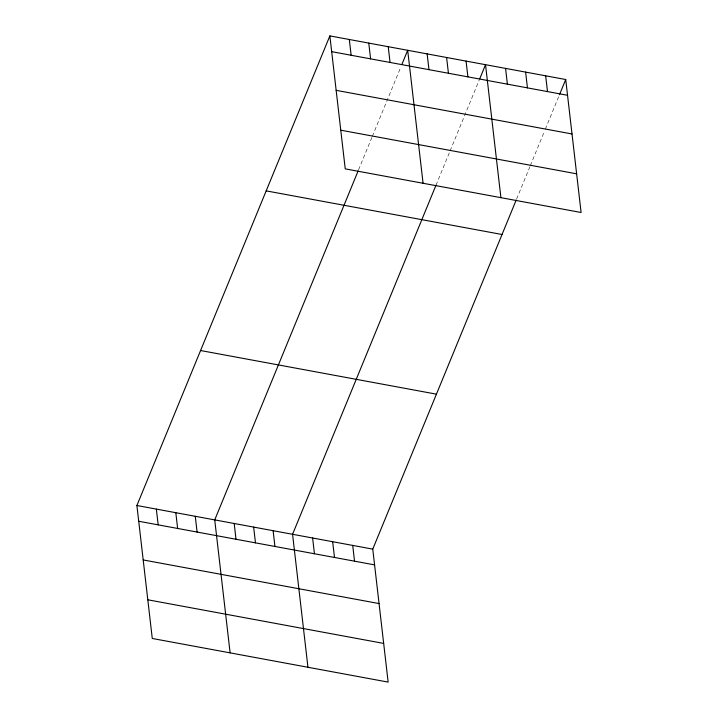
<?xml version="1.0" encoding="UTF-8"?>
<svg xmlns="http://www.w3.org/2000/svg" width="718" height="718" viewBox="0 0 718 718"><rect width="100%" height="100%" fill="white"/><g stroke="black" fill="none" stroke-linecap="round" stroke-linejoin="round"><path stroke-width="0.54" stroke-dasharray="3.59 2.69" d="M358.578 169.816L371.897 137.407M372.319 136.393L400.617 67.519M435.997 185.226L449.728 151.803M450.15 150.789L479.283 79.886M516.61 199.048L529.929 166.639M530.342 165.625L544.495 131.188M545.321 129.159L559.475 94.722"/><path stroke-width="1.08" d="M516.188 200.062L372.759 549.126L388.142 682.1L152.279 638.473L136.896 505.499L329.858 35.9L565.721 79.527L581.104 212.501L345.241 168.874L329.858 35.9M358.165 170.83L214.727 519.895L230.119 652.868M401.865 64.476L407.689 50.296L423.073 183.269M435.997 185.226L292.567 534.291L307.95 667.264M479.696 78.872L485.521 64.692L500.913 197.665M559.475 94.722L565.721 79.527M331.68 51.66L567.543 95.288M336.159 90.342L572.013 133.97M340.763 130.191L576.626 173.819M266.181 190.871L502.044 234.499M200.573 350.528L436.436 394.164M136.896 505.499L372.759 549.126M138.718 521.259L374.581 564.886M143.196 559.941L379.059 603.569M147.809 599.79L383.663 643.418M545.671 75.821L547.493 91.581M525.621 72.114L527.443 87.874M505.571 68.407L507.393 84.168M466.063 61.093L467.894 76.853M446.605 57.494L448.427 73.254M427.147 53.895L428.969 69.655M388.232 46.697L390.053 62.457M368.774 43.098L370.596 58.858M349.316 39.499L351.138 55.259M352.709 545.42L354.53 561.18M332.658 541.713L334.489 557.473M312.617 537.997L314.439 553.757M273.109 530.692L274.931 546.452M253.651 527.093L255.473 542.853M234.194 523.494L236.016 539.254M195.269 516.296L197.1 532.056M175.811 512.697L177.633 528.457M156.353 509.098L158.175 524.858"/></g></svg>
